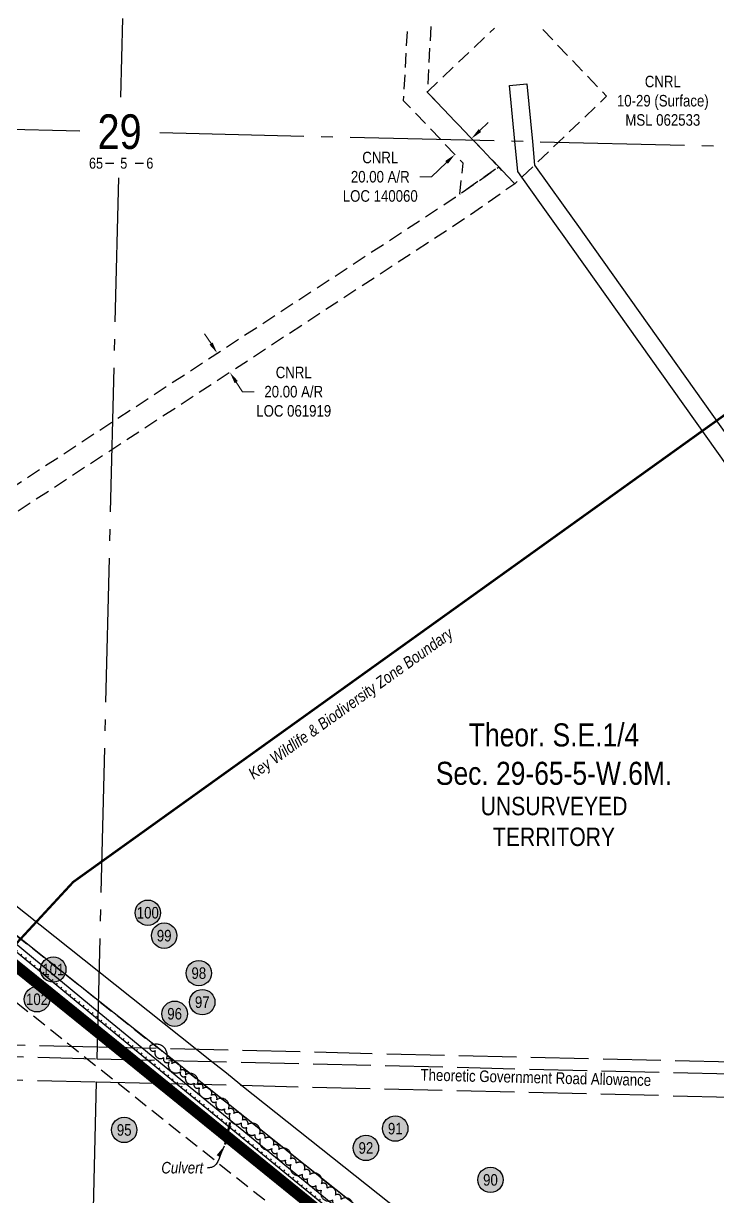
# Model space of a CAD drawing. Extents: x 383425 to 391668, y 6055101 to 6059545.
# Drawn here: x 389102 to 389704, y 6056767 to 6057784 of the extents above; entities that cross this region are included whole.
import ezdxf
from ezdxf.enums import TextEntityAlignment as Align

# ---------------------------------------------------------------- set-up
doc = ezdxf.new("R2010")
doc.units = 0
doc.header["$LTSCALE"] = 5
doc.header["$PDMODE"] = 35
doc.header["$PDSIZE"] = 20
for name, pattern in [('0', [1, 1, 0]), ('DASHDOT2', [12.7, 6.35, -3.175, 0, -3.175]), ('foc-ACCESSROAD', [3.75, 2.5, -1.25]), ('foc-QUARTERLINE', [33, 25, -3, 2, -3]), ('foc-TOPO', [1, 0.2, -0.8]), ('foc-UNSURVEYED', [12.5, 10, -2.5])]:
    doc.linetypes.add(name, pattern=pattern)
doc.layers.get('Defpoints').update_dxf_attribs({"color": 9})
for name, color, linetype in [('10', 1, 'Continuous'), ('9', 3, 'Continuous'), ('AS-ROADS', 254, 'Continuous'), ('AS-UNDERLAY-H', 141, 'Continuous'), ('AS-WILDLIFE', 131, 'DASHDOT2'), ('C-SYMBOL', 7, 'Continuous'), ('CG-NOTES', 7, 'Continuous'), ('F-AR', 190, 'foc-ACCESSROAD'), ('F-RW', 190, 'Continuous'), ('F-WS', 190, 'foc-ACCESSROAD'), ('L-QSEC', 8, 'foc-QUARTERLINE'), ('L-ROAD-T', 7, 'Continuous'), ('L-SECLBL', 7, 'Continuous'), ('L-UNS-T', 3, 'Continuous'), ('L-USEC', 7, 'foc-UNSURVEYED'), ('P-PROPOSED', 10, 'Continuous'), ('T-BUSH', 110, '0'), ('T-LOW-AREA', 48, 'foc-TOPO')]:
    doc.layers.add(name, color=color, linetype=linetype)
for name, color, linetype, lineweight in [('AS-GENERAL', 48, 'Continuous', 18), ('F-AR-T', 190, 'Continuous', 9), ('F-WS-T', 190, 'Continuous', 9), ('T-TEXT', 48, 'Continuous', 18)]:
    doc.layers.add(name, color=color, linetype=linetype, lineweight=lineweight)
doc.styles.add('175L', font='ARIALN.TTF', dxfattribs={"height": 20})
doc.styles.add('240', font='ARIALN.TTF', dxfattribs={"height": 30})
doc.styles.add('80CG', font='ARIALN.TTF', dxfattribs={"height": 10})
doc.styles.add('80L', font='ARIALN.TTF', dxfattribs={"height": 10})
doc.styles.add('SIMPLEX', font='ARIALN.TTF')
doc.dimstyles.new('Compass 5 000', dxfattribs={"dimscale": 5, "dimtxt": 9, "dimasz": 2, "dimexe": 0.2, "dimexo": 0.0625, "dimgap": 0.5, "dimtad": 0, "dimtih": 1, "dimtoh": 1, "dimzin": 0, "dimdsep": 46, "dimtxsty": '80CG', "dimcen": 0.1, "dimse1": 1, "dimse2": 1, "dimclrd": 256, "dimclrt": 256, "dimaunit": 1, "dimadec": 4, "dimazin": 0, "dimtfac": 0.06, "dimtofl": 0, "dimtmove": 0, "dimatfit": 1, "dimfxl": 0.2, "dimtolj": 1, "dimtzin": 0, "dimlwd": -1, "dimarcsym": 0})

# ---------------------------------------------------------------- blocks, each defined once
blk = doc.blocks.new('L-SECLBL')
at = {"layer": '9', "color": 7}
for p, q in [((-5.1, -27.8), (-12.3, -27.8)), ((20.7, -27.8), (13.5, -27.8))]:
    blk.add_line(p, q, dxfattribs=at)
at = {"layer": '10', "color": 2, "style": 'SIMPLEX'}
blk.add_attdef('SEC', text='', height=30, dxfattribs=at).set_placement((0, 0), align=Align.MIDDLE)
at = {"layer": '10', "color": 5, "style": '80L'}
blk.add_attdef('TWP', text='', height=9.5, dxfattribs=at).set_placement((-14.4, -27.4), align=Align.MIDDLE_RIGHT)
blk.add_attdef('RGE', text='', height=9.5, dxfattribs=at).set_placement((3.6, -27.4), align=Align.MIDDLE_CENTER)
blk.add_attdef('MER', text='', height=9.5, dxfattribs=at).set_placement((23.2, -27.4), align=Align.MIDDLE_LEFT)
blk = doc.blocks.new('*D42')
at = {"layer": 'Defpoints', "color": 0, "transparency": 16777216}
for p in [(389483.2, 6057692.1), (389468.8, 6057678.3), (389476.1, 6057670.6)]:
    blk.add_point(p, dxfattribs=at)
at = {"layer": 'F-AR-T', "transparency": 16777216}
for p, q in [((389497.8, 6057691.3), (389505, 6057698.2)), ((389468.8, 6057663.7), (389455.7, 6057651.2)), ((389455.7, 6057651.2), (389445.7, 6057651.2))]:
    blk.add_line(p, q, dxfattribs=at)
for points in [[(389496.6, 6057692.5), (389498.9, 6057690.1), (389490.5, 6057684.4)], [(389467.7, 6057664.9), (389470, 6057662.5), (389476.1, 6057670.6)]]:
    blk.add_solid(points, dxfattribs=at)
at = {"layer": 'F-AR-T', "transparency": 16777216, "insert": (389411.4, 6057651.2), "char_height": 10, "attachment_point": 5, "style": '80CG'}
blk.add_mtext('\\A1;CNRL\\P20.00 A/R\\PLOC 140060', dxfattribs=at)
blk = doc.blocks.new('*D43')
at = {"layer": 'Defpoints', "color": 0, "transparency": 16777216}
for p in [(389287.4, 6057509.6), (389298.4, 6057492.8), (389281.1, 6057481.5)]:
    blk.add_point(p, dxfattribs=at)
at = {"layer": 'F-AR-T', "transparency": 16777216}
for p, q in [((389264.7, 6057506.6), (389259.2, 6057515)), ((389286.6, 6057473.2), (389292.1, 6057464.8)), ((389292.1, 6057464.8), (389302.1, 6057464.8))]:
    blk.add_line(p, q, dxfattribs=at)
for points in [[(389266.1, 6057507.5), (389263.3, 6057505.7), (389270.1, 6057498.2)], [(389288, 6057474.1), (389285.2, 6057472.2), (389281.1, 6057481.5)]]:
    blk.add_solid(points, dxfattribs=at)
at = {"layer": 'F-AR-T', "transparency": 16777216, "insert": (389336.4, 6057464.8), "char_height": 10, "attachment_point": 5, "style": '80CG'}
blk.add_mtext('\\A1;CNRL\\P20.00 A/R\\PLOC 061919', dxfattribs=at)
blk = doc.blocks.new('*U113')
at = {"layer": 'AS-UNDERLAY-H'}
h = blk.add_hatch(color=256, dxfattribs=at)
h.dxf.hatch_style = 1
edge = h.paths.add_edge_path()
edge.add_arc((0, 0), 11, 0, 360)
at = {"layer": 'CG-NOTES', "color": 182}
blk.add_circle((0, 0), 11, dxfattribs=at)
at = {"color": 182, "style": '80L'}
blk.add_attdef('#', text='', height=10, dxfattribs=at).set_placement((0, 0), align=Align.MIDDLE_CENTER)

msp = doc.modelspace()

# ---------------------------------------------------------------- linework, layer by layer
at = {"layer": 'AS-GENERAL', "const_width": 1.999, "flags": 128}
msp.add_lwpolyline([(389276.912, 6056811.844), (389281.27, 6056831.133)], dxfattribs=at)
at = {"layer": 'AS-ROADS', "const_width": 9.996, "flags": 128}
msp.add_lwpolyline([(388132.923, 6057801.963), (388211.478, 6057737.191), (388304.103, 6057658.251), (388357.493, 6057611.115), (388398.186, 6057571.213), (388459.415, 6057509.006), (388496.737, 6057470.073), (388516.018, 6057451.669), (388528.06, 6057440.055), (388538.834, 6057429.891), (388554.36, 6057416.27), (388571.423, 6057401.581), (388591.12, 6057384.839), (388678.422, 6057311.988), (388806.446, 6057205.912), (388826.266, 6057189.543), (388841.111, 6057176.952), (389021.155, 6057027.063), (389180.848, 6056897.899), (389391.846, 6056726.814), (389573.223, 6056577.377), (389751.284, 6056430.45)], dxfattribs=at)
at = {"layer": 'AS-WILDLIFE', "const_width": 1.999, "flags": 128}
msp.add_lwpolyline([(388898.465, 6056772.429), (389145.273, 6057039.587), (390086.573, 6057714.952)], dxfattribs=at)
at = {"layer": 'F-AR', "flags": 128}
for points in [[(390877.971, 6056512.245), (390852.783, 6056495.972), (390778.133, 6056446.86), (390713.132, 6056404.093), (390594.388, 6056328.645), (390476.2, 6056253.552), (390459.76, 6056242.14), (390322.063, 6056146.923), (390275.044, 6056114.761), (390236.604, 6056094.387), (390207.083, 6056086.662), (390168.998, 6056086.913), (390137.943, 6056093.828), (390116.486, 6056102.763), (390096.251, 6056115.753), (390086.908, 6056122.936), (390030.227, 6056168.258), (389980.762, 6056210.156), (389951.2, 6056235.195), (389900.766, 6056277.912), (389748.384, 6056406.312), (389565.341, 6056560.757), (389549.857, 6056573.609), (389182.785, 6056865.801), (389165.582, 6056879.496), (389143.707, 6056896.908), (388813.908, 6057159.431), (388797.848, 6057172.809), (388761.101, 6057203.432), (388467.903, 6057468.178), (388430.959, 6057507.086), (388396.45, 6057542.556), (388390.811, 6057547.927), (388361.331, 6057576.005), (388335.715, 6057600.403), (388204.002, 6057713.479), (388203.617, 6057713.86), (388192.574, 6057723.351), (388188.761, 6057726.626), (388177.196, 6057736.305), (388126.982, 6057778.731), (388015.108, 6057871.31), (387961.38, 6057917.692), (387781.45, 6058069.486), (387714.854, 6058126.121), (387667.167, 6058163.539), (387576.541, 6058238.325), (387572.544, 6058241.624), (387528.369, 6058279.232), (387481.845, 6058317.732), (387443.623, 6058349.914), (387347.634, 6058430.939), (387218.838, 6058537.914), (387213.856, 6058541.91), (387126.869, 6058614.8), (387120.109, 6058620.45), (387069.557, 6058657.115), (387037.363, 6058674.89), (387009.94, 6058686.822), (386982.349, 6058696.01), (386977.816, 6058697.022), (386791.07, 6058722.464), (386728.525, 6058725.642), (386585.57, 6058720.924), (386362.47, 6058706.607), (386075.392, 6058691.53), (386018.656, 6058691.361), (385965.682, 6058695.887), (385964.513, 6058696.095), (385917.316, 6058704.497), (385915.295, 6058704.857), (385902.365, 6058708.524), (385741.991, 6058754.01), (385569.958, 6058805.842), (385555.664, 6058810.22), (385529.166, 6058818.203), (385491.362, 6058829.59), (385476.01, 6058834.215), (385470.848, 6058835.768), (385465.754, 6058837.307), (385464.375, 6058837.722), (385369.004, 6058866.49), (385275.259, 6058894.764), (385244.513, 6058903.768), (385178.102, 6058923.174), (385148.151, 6058931.951), (385126.875, 6058938.185), (385057.89, 6058955.047), (385001.702, 6058964.737), (384498.738, 6059021.067), (384464.765, 6059028.11), (384450.082, 6059031.154), (384446.204, 6059031.957), (384436.882, 6059035.166), (384418.407, 6059041.564), (384408.831, 6059044.819), (384370.373, 6059063.828), (384349.662, 6059077.455), (384336.553, 6059086.082), (384315.177, 6059104.703), (384295.733, 6059121.642), (384269.991, 6059151.762), (384253.968, 6059175.758), (384239.234, 6059204.595), (384228.764, 6059232.155), (384216.041, 6059277.869), (384184.468, 6059426.84), (384162.904, 6059528.595)], [(384209.894, 6059527.364), (384231.459, 6059425.618), (384260.496, 6059288.619), (384272.409, 6059245.836), (384281.002, 6059223.353), (384293.503, 6059199.291), (384306.633, 6059179.246), (384328.296, 6059153.9), (384351.109, 6059134.027), (384364.255, 6059122.575), (384393.151, 6059103.561), (384426.467, 6059087.092), (384458.329, 6059076.129), (384459.365, 6059075.914), (384474.048, 6059072.87), (384505.937, 6059066.259), (385008.136, 6059010.014), (385067.212, 6058999.826), (385138.735, 6058982.344), (385149.351, 6058979.234), (385179.302, 6058970.457), (385288.291, 6058938.521), (385462.07, 6058886.131), (385482.637, 6058879.934), (385563.172, 6058855.691), (385589.674, 6058847.713), (385599.265, 6058844.826), (385713.738, 6058810.586), (385717.952, 6058809.325), (385724.126, 6058807.479), (385733.757, 6058804.598), (385737.875, 6058803.366), (385753.504, 6058798.877), (385902.873, 6058755.97), (385917.831, 6058751.673), (385924.591, 6058749.731), (385946.484, 6058745.771), (385965.678, 6058742.294), (385971.681, 6058741.252), (385976.047, 6058740.88), (386020.538, 6058737.088), (386074.127, 6058737.239), (386159.371, 6058741.511), (386179.014, 6058742.542), (386359.777, 6058752.249), (386360.164, 6058752.273), (386583.351, 6058766.597), (386700.549, 6058770.261), (386731.782, 6058771.238), (386795.322, 6058768.01), (386985.892, 6058742.047), (386994.578, 6058740.108), (387026.309, 6058729.541), (387057.569, 6058715.939), (387094.111, 6058695.764), (387148.212, 6058656.524), (387286.824, 6058540.179), (387362.907, 6058476.86), (387378.43, 6058463.941), (387428.53, 6058422.665), (387443.821, 6058409.773), (387462.692, 6058393.664), (388044.62, 6057906.223), (388098.098, 6057861.342), (388118.995, 6057844.675), (388130.764, 6057834.937), (388142.101, 6057825.555), (388202.13, 6057775.286), (388218.183, 6057761.655), (388224.607, 6057756.197), (388228.456, 6057752.932), (388229.684, 6057751.876), (388275.88, 6057712.147), (388362.846, 6057637.363), (388366.402, 6057634.306), (388392.334, 6057609.606), (388428.608, 6057575.057), (388463.917, 6057538.763), (388498.077, 6057502.787), (388789.996, 6057238.857), (388827.103, 6057207.933), (388843.163, 6057194.556), (389166.988, 6056936.796), (389219.374, 6056895.095), (389258.456, 6056863.984), (389261.663, 6056861.434), (389281.224, 6056845.863), (389555.513, 6056627.532), (389567.24, 6056618.215), (389578.714, 6056609.064), (389582.926, 6056605.568), (389594.536, 6056595.932), (389777.524, 6056441.535), (389930.348, 6056312.772), (389952.631, 6056293.898), (389982.193, 6056268.859), (390059.403, 6056203.462), (390114.766, 6056159.168), (390122.572, 6056153.166), (390137.779, 6056143.404), (390151.8, 6056137.566), (390174.174, 6056132.584), (390201.351, 6056132.404), (390219.894, 6056137.257), (390251.366, 6056153.937), (390296.259, 6056184.645), (390450.635, 6056291.008), (390476.868, 6056307.674), (390569.869, 6056367.234), (390664.902, 6056427.617), (390688.307, 6056442.488), (390779.477, 6056502.47), (390827.793, 6056534.259), (390879.423, 6056567.689)], [(389455.229, 6057781.627), (389452.121, 6057724.733), (389452.756, 6057724.066), (389491.844, 6057683.052), (389514.034, 6057659.78), (389502.183, 6057651.473), (389480.259, 6057636.103), (389483.274, 6057663.048), (389463.536, 6057683.73), (389431.618, 6057717.193), (389435.21, 6057782.152)]]:
    msp.add_lwpolyline(points, dxfattribs=at)
msp.add_lwpolyline([(388860.774, 6057206.095), (388843.163, 6057194.556), (388827.103, 6057207.933), (388844.591, 6057219.391), (389179.303, 6057438.719), (389476.417, 6057633.41), (389480.291, 6057636.126), (389502.183, 6057651.473), (389514.034, 6057659.78), (389527.984, 6057645.145), (389516.142, 6057636.829), (389503.896, 6057628.229), (389487.636, 6057616.862), (389475.236, 6057608.736), (389178.707, 6057414.43), (388860.774, 6057206.095)], close=True, dxfattribs=at)
at = {"layer": 'F-RW', "flags": 128}
for points in [[(388161.886, 6057841.442), (388232.262, 6057782.708), (388239.25, 6057776.868), (388241.472, 6057769.509), (388242.042, 6057767.623), (388307.42, 6057711.4), (388363.484, 6057663.189), (388379.826, 6057649.136), (388393, 6057636.588), (388442.675, 6057589.275), (388478.335, 6057552.62), (388512.054, 6057517.109), (388803.108, 6057253.96), (388839.904, 6057223.296), (388844.591, 6057219.392), (388855.792, 6057210.063), (388860.775, 6057206.096), (389167.603, 6056961.865), (389252.481, 6056894.3), (389266.643, 6056883.029), (389278.032, 6056873.963), (389289.764, 6056864.624), (389291.563, 6056863.19), (389458.275, 6056730.489)], [(389555.513, 6056627.532), (389281.224, 6056845.863), (389261.663, 6056861.434), (389258.456, 6056863.984), (389219.374, 6056895.095), (389166.988, 6056936.796), (388843.163, 6057194.556), (388827.103, 6057207.933), (388789.996, 6057238.857), (388498.077, 6057502.787), (388463.917, 6057538.763), (388428.608, 6057575.057), (388392.334, 6057609.606), (388366.402, 6057634.306), (388362.846, 6057637.363), (388275.88, 6057712.147), (388229.684, 6057751.876), (388228.456, 6057752.932), (388224.607, 6057756.197), (388221.838, 6057765.352), (388221.079, 6057765.986), (388208.529, 6057776.459), (388149.06, 6057826.087)], [(389961.379, 6057049.839), (389569.274, 6057601.484), (389565.667, 6057606.561), (389551.108, 6057627.046), (389534.101, 6057650.976), (389530.695, 6057655.769), (389528.134, 6057682.183), (389523.454, 6057730.476), (389538.378, 6057731.922), (389543.232, 6057681.822), (389545.209, 6057661.434), (389569.965, 6057626.587), (389584.516, 6057606.108), (389588.121, 6057601.031), (389971.35, 6057061.688)]]:
    msp.add_lwpolyline(points, dxfattribs=at)
at = {"layer": 'F-WS', "flags": 128}
msp.add_lwpolyline([(389552.212, 6057779.086), (389607.572, 6057721.008), (389565.899, 6057681.28), (389545.209, 6057661.434), (389534.101, 6057650.976), (389527.984, 6057645.145), (389514.034, 6057659.78), (389491.844, 6057683.053), (389452.756, 6057724.066), (389452.121, 6057724.733), (389452.797, 6057725.377), (389510.296, 6057780.185)], dxfattribs=at)
at = {"layer": 'L-QSEC'}
for p, q in [((389187.89, 6057788.631), (389186.216, 6057720.381)), ((388384.747, 6057709.561), (389150.981, 6057691.226)), ((389220.218, 6057689.569), (389986.21, 6057671.24)), ((389184.499, 6057650.429), (389165.754, 6056886.326)), ((389165.26, 6056866.22), (389146.266, 6056092.131))]:
    msp.add_line(p, q, dxfattribs=at)
at = {"layer": 'L-USEC'}
for p, q in [((389166, 6056896.37), (388375.19, 6056915.3)), ((388364.889, 6056905.497), (389165.741, 6056886.327)), ((389966.85, 6056877.21), (389166, 6056896.37)), ((388364.397, 6056885.39), (389165.26, 6056866.22)), ((389165.741, 6056886.327), (389966.605, 6056867.166)), ((389165.26, 6056866.22), (389966.12, 6056847.06))]:
    msp.add_line(p, q, dxfattribs=at)
at = {"layer": 'P-PROPOSED'}
for points in [[(388105.135, 6057836.732), (388289.397, 6057681.91), (388353.305, 6057625.222), (388540.408, 6057434.83), (388590.327, 6057393.859), (388624.602, 6057371.369), (388822.503, 6057206.111), (388834.698, 6057207.331), (388846.506, 6057194.722), (388849.901, 6057182.552), (389164.627, 6056922.36), (389402.757, 6056726.782), (389544.347, 6056611.801), (389882.324, 6056331.912)], [(389885.515, 6056335.759), (389547.516, 6056615.666), (389405.918, 6056730.653), (389167.806, 6056926.217), (388854.294, 6057185.405), (388850.991, 6057197.244), (388836.658, 6057212.55), (388824.095, 6057211.293), (388627.585, 6057375.39), (388593.292, 6057397.891), (388543.786, 6057438.524), (388356.75, 6057628.847), (388292.664, 6057685.694), (388108.163, 6057840.716)]]:
    msp.add_lwpolyline(points, dxfattribs=at)
at = {"layer": 'T-BUSH', "flags": 128}
msp.add_lwpolyline([(389211.819, 6056897.227, 0.75), (389216.412, 6056893.366, 0.75), (389223.684, 6056887.253, 0.75), (389228.276, 6056883.392, 0.75), (389238.227, 6056875.027, 0.75), (389242.82, 6056871.166, 0.75), (389250.092, 6056865.053, 0.75), (389254.685, 6056861.192, 0.75), (389264.635, 6056852.826, 0.75), (389269.228, 6056848.966, 0.75), (389276.5, 6056842.852, 0.75), (389281.093, 6056838.991, 0.75), (389291.044, 6056830.626, 0.75), (389295.636, 6056826.765, 0.75), (389302.908, 6056820.652, 0.75), (389307.501, 6056816.791, 0.75), (389317.452, 6056808.426, 0.75), (389322.045, 6056804.565, 0.75), (389329.316, 6056798.452, 0.75), (389333.909, 6056794.591, 0.75), (389343.86, 6056786.225, 0.75), (389348.453, 6056782.365, 0.75), (389355.725, 6056776.251, 0.75), (389360.317, 6056772.39, 0.75), (389370.268, 6056764.025, 0.75), (389374.861, 6056760.164, 0.75), (389382.133, 6056754.051, 0.75), (389386.726, 6056750.19, 0.75), (389396.677, 6056741.825, 0.75), (389401.269, 6056737.964, 0.75), (389408.564, 6056731.879, 0.75), (389413.24, 6056728.119, 0.75), (389423.372, 6056719.973, 0.75), (389428.048, 6056716.214, 0.75), (389435.452, 6056710.261, 0.75), (389440.128, 6056706.501, 0.75), (389450.259, 6056698.356, 0.75), (389454.935, 6056694.596, 0.75), (389462.339, 6056688.643, 0.75), (389467.015, 6056684.884, 0.75), (389477.146, 6056676.738, 0.75), (389481.822, 6056672.978, 0.75), (389489.226, 6056667.025, 0.75), (389493.902, 6056663.266, 0.75), (389504.033, 6056655.12, 0.75), (389508.709, 6056651.36, 0.75), (389516.113, 6056645.407, 0.75), (389520.789, 6056641.648, 0.75), (389530.92, 6056633.502, 0.75), (389535.596, 6056629.742, 0.75), (389543, 6056623.79, 0.75), (389545.633, 6056625.331, 0.75), (389538.713, 6056634.741, 0.75), (389534.035, 6056638.498, 0.75), (389526.627, 6056644.446, 0.75), (389521.949, 6056648.202, 0.75), (389511.812, 6056656.342, 0.75), (389507.134, 6056660.098, 0.75), (389499.726, 6056666.046, 0.75), (389495.048, 6056669.803, 0.75), (389484.911, 6056677.942, 0.75), (389480.233, 6056681.699, 0.75), (389472.825, 6056687.647, 0.75), (389468.147, 6056691.404, 0.75), (389458.01, 6056699.543, 0.75), (389453.332, 6056703.3, 0.75), (389445.924, 6056709.248, 0.75), (389441.246, 6056713.004, 0.75), (389431.109, 6056721.144, 0.75), (389426.431, 6056724.9, 0.75), (389419.023, 6056730.848, 0.75), (389414.345, 6056734.605, 0.75), (389404.208, 6056742.744, 0.75), (389399.53, 6056746.501, 0.75), (389392.122, 6056752.449, 0.75), (389387.444, 6056756.206, 0.75), (389377.307, 6056764.345, 0.75), (389372.629, 6056768.102, 0.75), (389365.221, 6056774.05, 0.75), (389360.543, 6056777.806, 0.75), (389350.406, 6056785.946, 0.75), (389345.728, 6056789.702, 0.75), (389338.32, 6056795.65, 0.75), (389333.642, 6056799.407, 0.75), (389323.505, 6056807.546, 0.75), (389318.827, 6056811.303, 0.75), (389311.419, 6056817.251, 0.75), (389306.741, 6056821.008, 0.75), (389296.604, 6056829.147, 0.75), (389291.926, 6056832.904, 0.75), (389284.519, 6056838.852, 0.75), (389279.84, 6056842.608, 0.75), (389269.704, 6056850.748, 0.75), (389265.025, 6056854.504, 0.75), (389257.618, 6056860.452, 0.75), (389252.939, 6056864.209, 0.75), (389242.803, 6056872.348, 0.75), (389238.124, 6056876.105, 0.75), (389230.717, 6056882.053, 0.75), (389226.038, 6056885.81, 0.75), (389211.819, 6056897.227, 0.75)], format="xyb", dxfattribs=at)
at = {"layer": 'T-LOW-AREA', "flags": 128}
msp.add_lwpolyline([(390210.452, 6056117.535), (390206.37, 6056117.707), (390188.283, 6056115.457), (390166.563, 6056117.972), (390140.522, 6056125.63), (390097.248, 6056154.389), (390056.377, 6056188.59), (389882.962, 6056332.681), (389680.339, 6056500.588), (389657.532, 6056519.836), (389616.556, 6056553.579), (389569.636, 6056592.53), (389544.977, 6056612.577), (389403.389, 6056727.556), (389165.263, 6056923.131), (388850.741, 6057183.154), (388849.124, 6057187.397), (388848.94, 6057195.669)], dxfattribs=at)

# ---------------------------------------------------------------- block references
at = {"layer": 'CG-NOTES'}
for p, values in [((389209.927, 6057012.925), {'#': '100'}), ((389224.103, 6056993.043), {'#': '99'}), ((389128.021, 6056963.666), {'#': '101'}), ((389254.139, 6056960.557), {'#': '98'}), ((389113.912, 6056937.869), {'#': '102'}), ((389257.122, 6056935.359), {'#': '97'}), ((389233.188, 6056925.317), {'#': '96'}), ((389189.468, 6056824.548), {'#': '95'}), ((389424.407, 6056825.709), {'#': '91'}), ((389398.96, 6056808.909), {'#': '92'}), ((389506.92, 6056781.224), {'#': '90'})]:
    msp.add_blockref('*U113', p, dxfattribs=at).add_auto_attribs(values)
at = {"layer": 'L-SECLBL', "xscale": 0.999619, "yscale": 0.999619, "zscale": 0.999619}
msp.add_blockref('L-SECLBL', (389185.48, 6057690.4), dxfattribs=at).add_auto_attribs({'SEC': '29', 'TWP': '65', 'RGE': '5', 'MER': '6'})

# ---------------------------------------------------------------- texts
at = {"layer": 'AS-WILDLIFE', "insert": (389386.542, 6057193.235), "char_height": 9.99619, "attachment_point": 5, "rotation": 35.658734, "style": '240'}
msp.add_mtext_dynamic_manual_height_columns('{\\fArial Narrow|b0|i1|c0|p34;Key Wildlife & Biodiversity Zone Boundary}', width=214.74529, gutter_width=45, heights=[0], dxfattribs=at)
at = {"layer": 'C-SYMBOL', "color": 3, "insert": (389562.005, 6057177.171), "char_height": 19.99238, "width": 203.16486, "attachment_point": 2, "style": '175L'}
msp.add_mtext('Theor. S.E.1/4\\PSec. 29-65-5-W.6M.', dxfattribs=at)
at = {"layer": 'F-WS-T', "insert": (389656.281, 6057717.124), "char_height": 9.99619, "width": 78.96486, "attachment_point": 5, "style": '80CG'}
msp.add_mtext('CNRL\\P10-29 (Surface)\\PMSL 062533', dxfattribs=at)
at = {"layer": 'L-ROAD-T', "style": '80L'}
msp.add_text('Theoretic Government Road Allowance', height=9.99619, rotation=358.626989, dxfattribs=at).set_placement((389546.236, 6056870.037), align=Align.MIDDLE_CENTER)
at = {"layer": 'L-UNS-T', "color": 3, "insert": (389562.005, 6057092.011), "char_height": 15.9939, "attachment_point": 5, "style": '80L'}
msp.add_mtext_dynamic_manual_height_columns('UNSURVEYED TERRITORY', width=126.41375, gutter_width=47.5, heights=[0], dxfattribs=at)
at = {"layer": 'T-TEXT', "insert": (389239.789, 6056791.724), "char_height": 9.99619, "width": 36.30035, "attachment_point": 5, "style": '80CG'}
msp.add_mtext('{\\fArial Narrow|b0|i1|c0|p34;Culvert}', dxfattribs=at)

# ---------------------------------------------------------------- dimensions: what is measured, and where the dimension line sits
at = {"layer": 'F-AR-T'}
dim = msp.add_linear_dim(base=(389476.059, 6057670.609), p1=(389483.241, 6057692.079), p2=(389468.759, 6057678.258), angle=223.662484, text='CNRL\\P20.00 A/R\\PLOC 140060', dimstyle='Compass 5 000', dxfattribs=at)
dim.commit()
dim.dimension.update_dxf_attribs({"geometry": '*D42', "text_midpoint": (389411.4, 6057651.17), "dimtype": 161})
dim = msp.add_aligned_dim(p1=(389287.423, 6057509.567), p2=(389298.379, 6057492.847), distance=-20.664, text='CNRL\\P20.00 A/R\\PLOC 061919', dimstyle='Compass 5 000', dxfattribs=at)
dim.commit()
dim.dimension.update_dxf_attribs({"geometry": '*D43', "text_midpoint": (389336.371, 6057464.793)})

# ---------------------------------------------------------------- leaders
at = {"layer": 'T-TEXT', "path_type": 1}
msp.add_leader([(389276.117, 6056810.443), (389265.184, 6056792.039), (389261.347, 6056791.463)], dimstyle='Compass 5 000', override={"dimgap": 0.5, "dimtad": 0}, dxfattribs=at)

doc.saveas('drawing.dxf')
